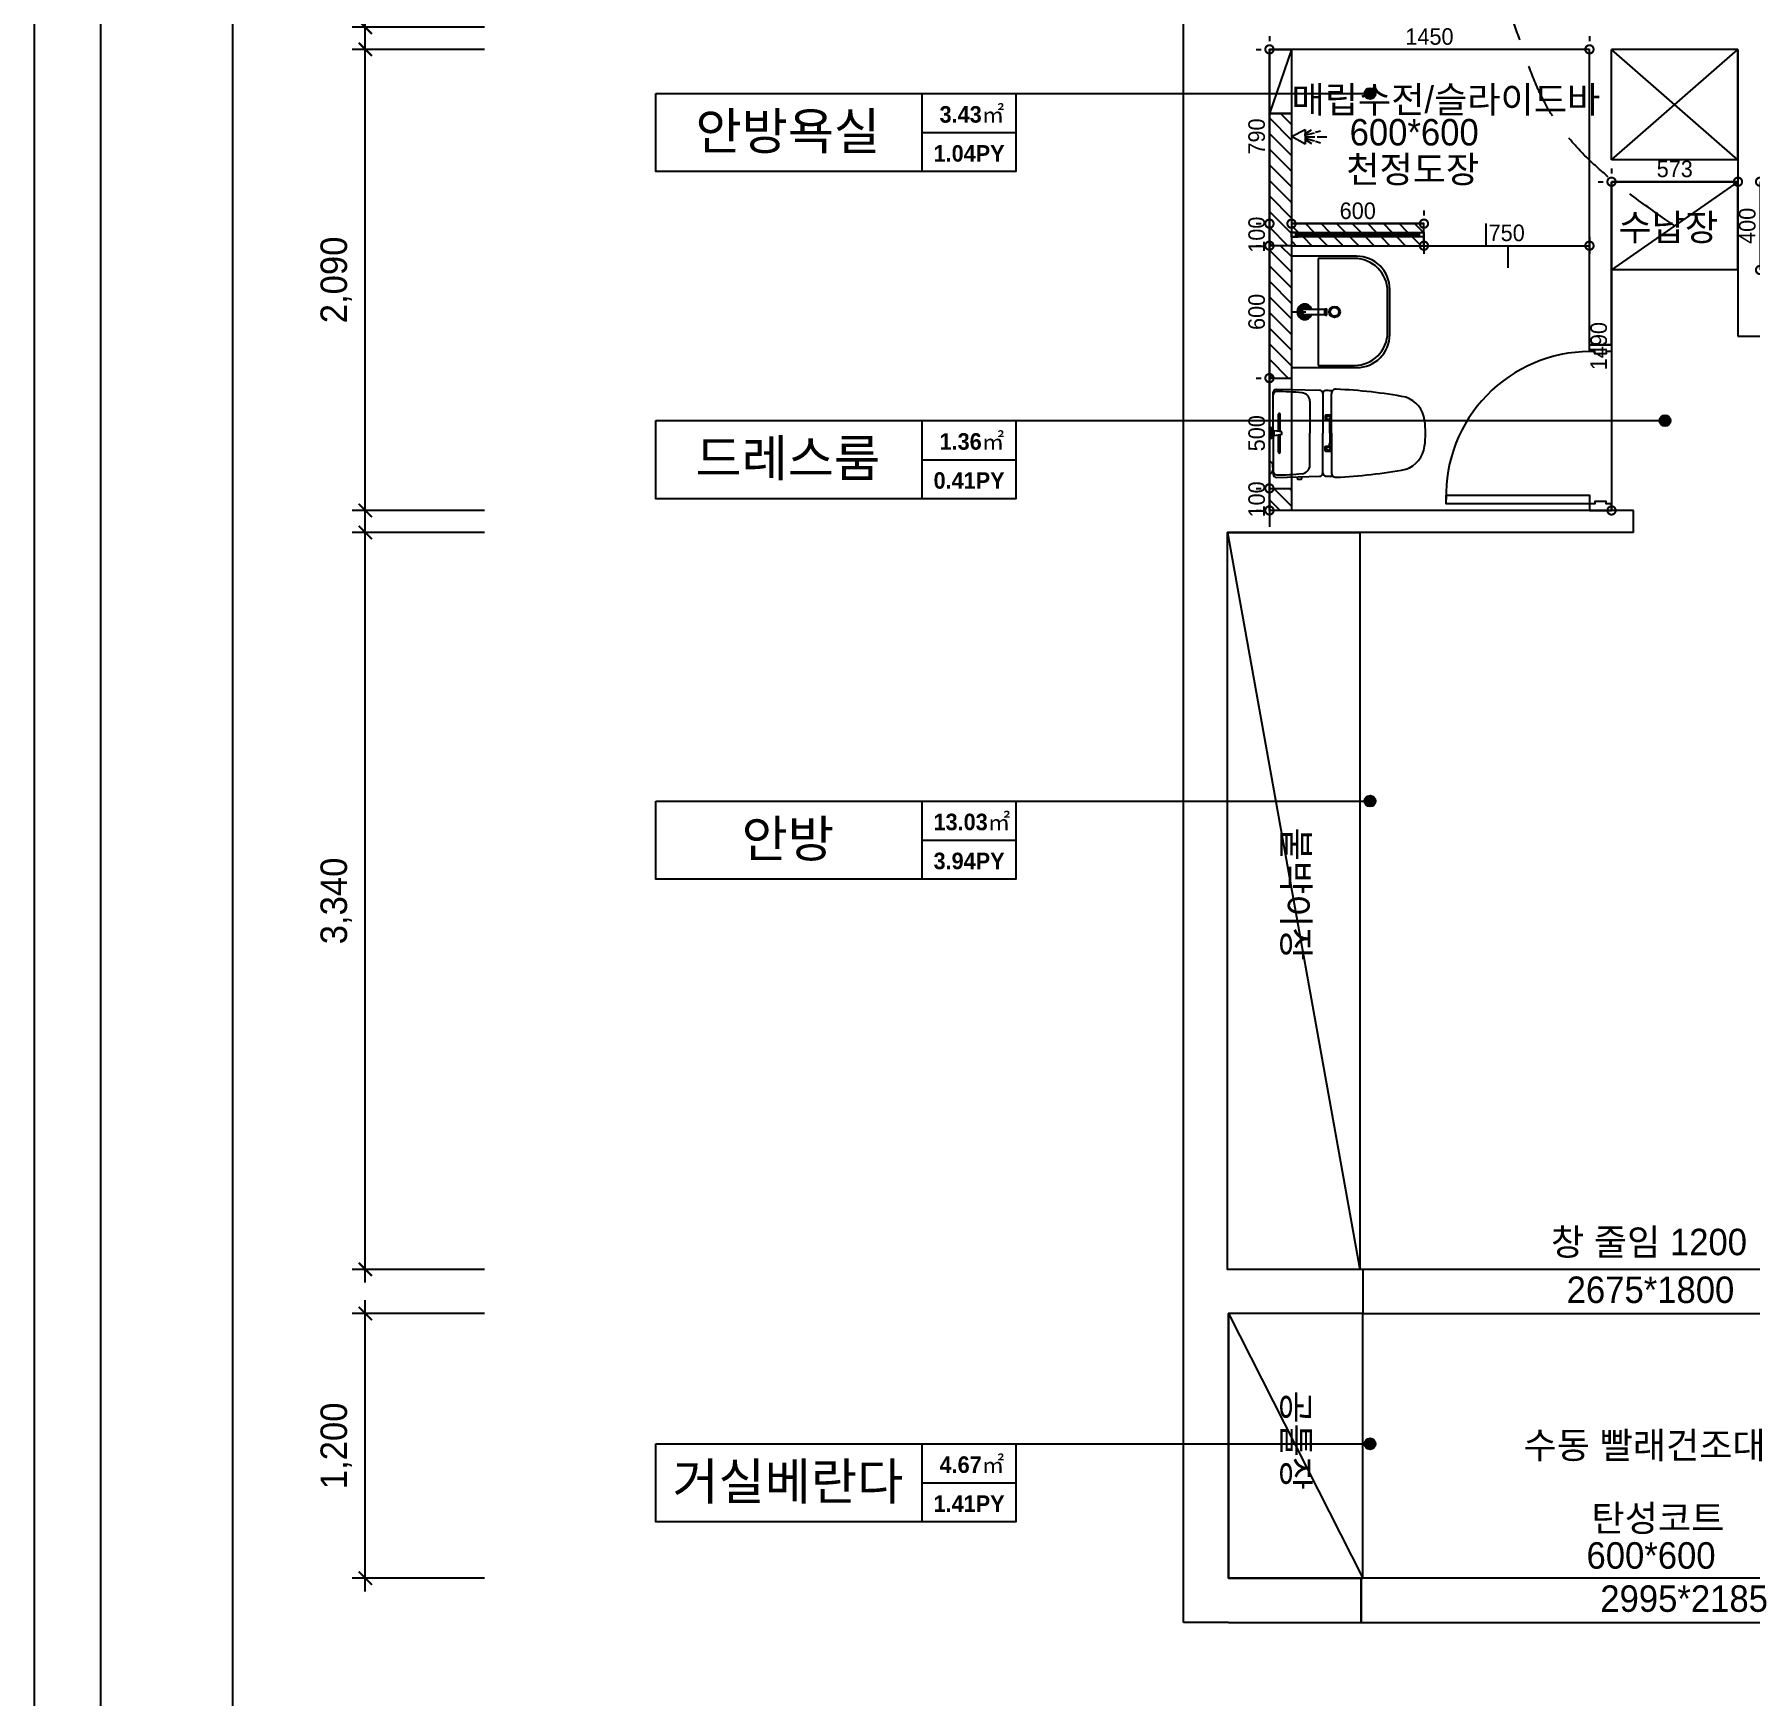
# Model space of a CAD drawing. Header units: inches. Extents: x -63256 to 33689, y -34490 to 100230.
# Drawn here: x -32967 to -25194, y -22515 to -14984 of the extents above; entities that cross this region are included whole.
import ezdxf
from ezdxf.enums import TextEntityAlignment as Align

# ---------------------------------------------------------------- set-up
doc = ezdxf.new("R2010")
doc.units = ezdxf.units.IN
doc.header["$LTSCALE"] = 100
doc.header["$MEASUREMENT"] = 0
doc.linetypes.add('HIDDEN', pattern=[0.375, 0.25, -0.125])
for name, color, linetype in [('0-ELC TEXT', 7, 'Continuous'), ('03-TEXT', 3, 'Continuous'), ('03-WAL NEW', 3, 'Continuous'), ('06-FUR', 6, 'Continuous'), ('07-DIM WAL', 5, 'Continuous'), ('BATH', 5, 'Continuous'), ('C-WIN', 4, 'Continuous'), ('CO-BATH', 6, 'Continuous'), ('CO-DO-FR', 7, 'Continuous'), ('CO-DOOR', 8, 'Continuous'), ('FIN', 2, 'Continuous'), ('FORM(YOURNAME)-1', 1, 'Continuous'), ('FORM(YOURNAME)-11', 1, 'Continuous'), ('HL', 6, 'HIDDEN'), ('TOILET-1', 6, 'Continuous'), ('도면층2', 2, 'Continuous'), ('욕실마감선', 4, 'Continuous')]:
    doc.layers.add(name, color=color, linetype=linetype)
doc.styles.add('HY 울릉도 L', font='')
doc.styles.add('YOURNAME', font='')
doc.styles.add('넥슨고딕', font='')
doc.styles.add('스타일1', font='')
doc.styles.add('코레일둥고', font='')
doc.styles.get('HY 울릉도 L').set_extended_font_data('HY울릉도L')
doc.styles.get('YOURNAME').set_extended_font_data('HYwulM')
doc.styles.get('넥슨고딕').set_extended_font_data('NEXON Lv1 Gothic Bold', bold=True)
doc.styles.get('스타일1').set_extended_font_data('HYwulM')
doc.styles.get('코레일둥고').set_extended_font_data('Korail Round Gothic Medium')
doc.dimstyles.new('30', dxfattribs={"dimscale": 30, "dimtxt": 2.5, "dimasz": 2.5, "dimexe": 1.25, "dimexo": 2, "dimtad": 1, "dimdec": 0, "dimtxsty": '스타일1', "dimblk": 'DOTSMALL', "dimcen": 2.5, "dimclrd": 1, "dimclre": 1, "dimclrt": 2, "dimadec": 0, "dimazin": 0, "dimtfac": 1, "dimtix": 1, "dimtmove": 0, "dimatfit": 3, "dimldrblk": 'DOTSMALL', "dimfxl": 1.25, "dimarcsym": 0})
doc.dimstyles.new('60', dxfattribs={"dimscale": 60, "dimtxt": 2, "dimasz": 1, "dimexe": 1, "dimexo": 1, "dimgap": 1, "dimtad": 1, "dimdec": 0, "dimrnd": 0.05, "dimdsep": 46, "dimlunit": 6, "dimtxsty": 'HY 울릉도 L', "dimblk": 'ARCHTICK', "dimcen": 2.5, "dimdle": 1, "dimclrd": 133, "dimclre": 133, "dimclrt": 30, "dimadec": 0, "dimazin": 0, "dimtfac": 1, "dimtdec": 0, "dimtix": 1, "dimtmove": 2, "dimatfit": 3, "dimldrblk": 'ARCHTICK', "dimfxl": 1, "dimlwd": -1, "dimlwe": -1, "dimarcsym": 0})
pattern_1 = [(135, (72826.96, -246196.736), (-35.355339, -35.355339), [])]

# ---------------------------------------------------------------- blocks, each defined once
blk = doc.blocks.new('FORM-ELEVATION')
at = {"layer": 'Defpoints', "color": 158}
for points in [[(-10309, -21692), (71691, -21692), (71691, 35708), (-10309, 35708)], [(-8309, 33708), (61071, 33708), (61071, -19692), (-8309, -19692)]]:
    blk.add_lwpolyline(points, close=True, dxfattribs=at)
at = {"layer": 'FORM(YOURNAME)-11', "color": 250}
blk.add_lwpolyline([(-11309, -22692), (72691, -22692), (72691, 36708), (-11309, 36708)], close=True, dxfattribs=at)
at = {"layer": 'FORM(YOURNAME)-11', "color": 3, "style": 'YOURNAME'}
for tag, height, p in [('1', 451, (71041, -1219)), ('2', 451, (71041, -1863)), ('3', 451, (71041, -3150)), ('4', 451, (71041, -5081)), ('5', 515, (71041, -7398)), ('6', 515, (71041, -9650)), ('7', 515, (71041, -11903)), ('8', 515, (71041, -14155)), ('9', 515, (71041, -16408)), ('10', 515, (66791, -18596)), ('11', 515, (71041, -18660)), ('12', 515, (66791, -20848)), ('13', 515, (71041, -20848))]:
    blk.add_attdef(tag, text='', height=height, dxfattribs=at).set_placement(p, align=Align.MIDDLE_RIGHT)
blk = doc.blocks.new('_ArchTick')
at = {"color": 0, "linetype": 'ByBlock', "const_width": 0.15}
blk.add_lwpolyline([(-0.5, -0.5), (0.5, 0.5)], dxfattribs=at)
blk = doc.blocks.new('*D247')
at = {"layer": '07-DIM WAL', "color": 133, "transparency": 16777216}
for p, q in [((-31467.3, -22042.5), (-31467.3, -20722.5)), ((-30927.3, -20782.5), (-31527.3, -20782.5)), ((-30927.3, -21982.5), (-31527.3, -21982.5))]:
    blk.add_line(p, q, dxfattribs=at)
at = {"layer": 'Defpoints', "color": 0, "transparency": 16777216}
for p in [(-31467.3, -20782.5), (-30867.3, -20782.5), (-30867.3, -21982.5)]:
    blk.add_point(p, dxfattribs=at)
at = {"layer": '07-DIM WAL', "color": 133, "transparency": 16777216, "xscale": 60, "yscale": 60, "zscale": 60}
for p, rotation in [((-31467.3, -20782.5), 90), ((-31467.3, -21982.5), 270)]:
    blk.add_blockref('_ArchTick', p, dxfattribs=dict(at, rotation=rotation))
at = {"layer": '07-DIM WAL', "color": 30, "transparency": 16777216, "insert": (-31599.2, -21382.5), "char_height": 120, "attachment_point": 5, "rotation": 90, "style": 'HY 울릉도 L'}
blk.add_mtext('1,200', dxfattribs=at)
blk = doc.blocks.new('*D248')
at = {"layer": '07-DIM WAL', "color": 133, "transparency": 16777216}
for p, q in [((-30927.3, -17242.5), (-31527.3, -17242.5)), ((-31467.3, -20642.5), (-31467.3, -17182.5)), ((-30927.3, -20582.5), (-31527.3, -20582.5))]:
    blk.add_line(p, q, dxfattribs=at)
at = {"layer": 'Defpoints', "color": 0, "transparency": 16777216}
for p in [(-31467.3, -17242.5), (-30867.3, -17242.5), (-30867.3, -20582.5)]:
    blk.add_point(p, dxfattribs=at)
at = {"layer": '07-DIM WAL', "color": 133, "transparency": 16777216, "xscale": 60, "yscale": 60, "zscale": 60}
for p, rotation in [((-31467.3, -17242.5), 90), ((-31467.3, -20582.5), 270)]:
    blk.add_blockref('_ArchTick', p, dxfattribs=dict(at, rotation=rotation))
at = {"layer": '07-DIM WAL', "color": 30, "transparency": 16777216, "insert": (-31599.2, -18912.5), "char_height": 120, "attachment_point": 5, "rotation": 90, "style": 'HY 울릉도 L'}
blk.add_mtext('3,340', dxfattribs=at)
blk = doc.blocks.new('*D249')
at = {"layer": '07-DIM WAL', "color": 133, "transparency": 16777216}
for p, q in [((-31467.3, -17202.5), (-31467.3, -14992.5)), ((-30927.3, -15052.5), (-31527.3, -15052.5)), ((-30927.3, -17142.5), (-31527.3, -17142.5))]:
    blk.add_line(p, q, dxfattribs=at)
at = {"layer": 'Defpoints', "color": 0, "transparency": 16777216}
for p in [(-31467.3, -15052.5), (-30867.3, -15052.5), (-30867.3, -17142.5)]:
    blk.add_point(p, dxfattribs=at)
at = {"layer": '07-DIM WAL', "color": 133, "transparency": 16777216, "xscale": 60, "yscale": 60, "zscale": 60}
for p, rotation in [((-31467.3, -15052.5), 90), ((-31467.3, -17142.5), 270)]:
    blk.add_blockref('_ArchTick', p, dxfattribs=dict(at, rotation=rotation))
at = {"layer": '07-DIM WAL', "color": 30, "transparency": 16777216, "insert": (-31599.2, -16097.5), "char_height": 120, "attachment_point": 5, "rotation": 90, "style": 'HY 울릉도 L'}
blk.add_mtext('2,090', dxfattribs=at)
blk = doc.blocks.new('*D250')
at = {"layer": '07-DIM WAL', "color": 133, "transparency": 16777216}
for p, q in [((-31467.3, -15012.5), (-31467.3, -10712.5)), ((-30927.3, -10772.5), (-31527.3, -10772.5)), ((-30927.3, -14952.5), (-31527.3, -14952.5))]:
    blk.add_line(p, q, dxfattribs=at)
at = {"layer": 'Defpoints', "color": 0, "transparency": 16777216}
for p in [(-31467.3, -10772.5), (-30867.3, -10772.5), (-30867.3, -14952.5)]:
    blk.add_point(p, dxfattribs=at)
at = {"layer": '07-DIM WAL', "color": 133, "transparency": 16777216, "xscale": 60, "yscale": 60, "zscale": 60}
for p, rotation in [((-31467.3, -10772.5), 90), ((-31467.3, -14952.5), 270)]:
    blk.add_blockref('_ArchTick', p, dxfattribs=dict(at, rotation=rotation))
at = {"layer": '07-DIM WAL', "color": 30, "transparency": 16777216, "insert": (-31599.2, -12862.5), "char_height": 120, "attachment_point": 5, "rotation": 90, "style": 'HY 울릉도 L'}
blk.add_mtext('4,180', dxfattribs=at)
blk = doc.blocks.new('_DOTSMALL')
at = {"color": 0, "linetype": 'ByBlock', "const_width": 0.5}
blk.add_lwpolyline([(-0.0625, 0, 1), (0.0625, 0, 1)], format="xyb", close=True, dxfattribs=at)
blk = doc.blocks.new('*D251')
at = {"layer": '07-DIM WAL', "color": 1, "lineweight": -2, "transparency": 16777216}
for p, q in [((-25880.3, -15652.5), (-25857.8, -15652.5)), ((-25820.3, -15652.5), (-25820.3, -17142.5)), ((-25880.3, -17142.5), (-25857.8, -17142.5))]:
    blk.add_line(p, q, dxfattribs=at)
at = {"layer": 'Defpoints', "color": 0, "transparency": 16777216}
for p in [(-25820.3, -15652.5), (-25820.3, -17142.5), (-25820.3, -17142.5)]:
    blk.add_point(p, dxfattribs=at)
at = {"layer": '07-DIM WAL', "color": 1, "lineweight": -2, "transparency": 16777216, "xscale": 75, "yscale": 75, "zscale": 75}
for p, rotation in [((-25820.3, -15652.5), 90), ((-25820.3, -17142.5), 270)]:
    blk.add_blockref('_DOTSMALL', p, dxfattribs=dict(at, rotation=rotation))
at = {"layer": '07-DIM WAL', "color": 2, "transparency": 16777216, "insert": (-25878.1, -16397.5), "char_height": 75, "attachment_point": 5, "rotation": 90, "style": '스타일1'}
blk.add_mtext('1490', dxfattribs=at)
blk = doc.blocks.new('*D252')
at = {"layer": '07-DIM WAL', "color": 1, "lineweight": -2, "transparency": 16777216}
for p, q in [((-25820.3, -15592.5), (-25820.3, -15615)), ((-25247.3, -15592.5), (-25247.3, -15615)), ((-25820.3, -15652.5), (-25247.3, -15652.5))]:
    blk.add_line(p, q, dxfattribs=at)
at = {"layer": 'Defpoints', "color": 0, "transparency": 16777216}
for p in [(-25820.3, -15652.5), (-25247.3, -15652.5), (-25247.3, -15652.5)]:
    blk.add_point(p, dxfattribs=at)
at = {"layer": '07-DIM WAL', "color": 1, "lineweight": -2, "transparency": 16777216, "xscale": 75, "yscale": 75, "zscale": 75, "rotation": 180}
blk.add_blockref('_DOTSMALL', (-25820.3, -15652.5), dxfattribs=at)
at = {"layer": '07-DIM WAL', "color": 1, "lineweight": -2, "transparency": 16777216, "xscale": 75, "yscale": 75, "zscale": 75}
blk.add_blockref('_DOTSMALL', (-25247.3, -15652.5), dxfattribs=at)
at = {"layer": '07-DIM WAL', "color": 2, "transparency": 16777216, "insert": (-25533.8, -15594.7), "char_height": 75, "attachment_point": 5, "style": '스타일1'}
blk.add_mtext('573', dxfattribs=at)
blk = doc.blocks.new('*D253')
at = {"layer": '07-DIM WAL', "color": 1, "lineweight": -2, "transparency": 16777216}
for p, q in [((-25147.3, -15652.5), (-25147.3, -16052.5)), ((-25087.3, -15652.5), (-25109.8, -15652.5)), ((-25087.3, -16052.5), (-25109.8, -16052.5))]:
    blk.add_line(p, q, dxfattribs=at)
at = {"layer": 'Defpoints', "color": 0, "transparency": 16777216}
for p in [(-25147.3, -15652.5), (-25147.3, -16052.5), (-25147.3, -16052.5)]:
    blk.add_point(p, dxfattribs=at)
at = {"layer": '07-DIM WAL', "color": 1, "lineweight": -2, "transparency": 16777216, "xscale": 75, "yscale": 75, "zscale": 75}
for p, rotation in [((-25147.3, -15652.5), 90), ((-25147.3, -16052.5), 270)]:
    blk.add_blockref('_DOTSMALL', p, dxfattribs=dict(at, rotation=rotation))
at = {"layer": '07-DIM WAL', "color": 2, "transparency": 16777216, "insert": (-25205, -15852.5), "char_height": 75, "attachment_point": 5, "rotation": 90, "style": '스타일1'}
blk.add_mtext('400', dxfattribs=at)
blk = doc.blocks.new('*D254')
at = {"layer": '07-DIM WAL', "color": 1, "lineweight": -2, "transparency": 16777216}
for p, q in [((-27370.3, -14992.5), (-27370.3, -15015)), ((-25920.3, -14992.5), (-25920.3, -15015)), ((-25920.3, -15052.5), (-27370.3, -15052.5))]:
    blk.add_line(p, q, dxfattribs=at)
at = {"layer": 'Defpoints', "color": 0, "transparency": 16777216}
for p in [(-27370.3, -15052.5), (-27370.3, -15052.5), (-25920.3, -15052.5)]:
    blk.add_point(p, dxfattribs=at)
at = {"layer": '07-DIM WAL', "color": 1, "lineweight": -2, "transparency": 16777216, "xscale": 75, "yscale": 75, "zscale": 75, "rotation": 180}
blk.add_blockref('_DOTSMALL', (-27370.3, -15052.5), dxfattribs=at)
at = {"layer": '07-DIM WAL', "color": 1, "lineweight": -2, "transparency": 16777216, "xscale": 75, "yscale": 75, "zscale": 75}
blk.add_blockref('_DOTSMALL', (-25920.3, -15052.5), dxfattribs=at)
at = {"layer": '07-DIM WAL', "color": 2, "transparency": 16777216, "insert": (-26645.3, -14994.7), "char_height": 75, "attachment_point": 5, "style": '스타일1'}
blk.add_mtext('1450', dxfattribs=at)
blk = doc.blocks.new('A$C4B2D31F0')
at = {"layer": 'FIN', "color": 4}
for p, q in [((185, 690.9), (20.4, 690.9)), ((37.2, 692.3), (24.7, 692.3)), ((37.2, 692.3), (49.7, 692.3)), ((200.9, 690.9), (365.5, 690.9)), ((47.7, 523.7), (192.9, 523.7)), ((338.2, 523.7), (192.9, 523.7)), ((12.6, 465.9), (192.9, 465.9)), ((192.9, 426.6), (13.7, 426.6)), ((373.3, 465.9), (192.9, 465.9)), ((192.9, 426.6), (372.2, 426.6))]:
    blk.add_line(p, q, dxfattribs=at)
for points in [[(20.4, 690.9), (7.9, 690.9, 0.421209), (-7.1, 675.5), (-2.4, 480.5, 0.001659)], [(365.5, 690.9), (378, 690.9, -0.421209), (392.9, 675.5), (388.3, 480.5, -0.001659)], [(12.6, 465.9, 0.371724), (-1.8, 451.2, 0.003515), (-1, 420.3, 0.320541)], [(373.3, 465.9, -0.371724), (387.7, 451.2, -0.003515), (386.9, 420.3, -0.320541)]]:
    blk.add_lwpolyline(points, format="xyb", dxfattribs=at)
for centre, radius, start, end in [((24.7, 707.3), 15, 180, 270), ((49.7, 707.3), 15, 270, 0), ((1004.3, 663.1), 1000, 179.31159, 185.94375), ((20.4, 674.9), 16, 90, 179.31159), ((365.5, 674.9), 16, 0.68841, 90), ((-618.4, 663.1), 1000, 354.05625, 0.68841), ((49.4, 563.7), 40, 185.94375, 267.51291), ((336.5, 563.7), 40, 272.48709, 354.05625), ((12.6, 480.9), 15, 181.36509, 270), ((373.3, 480.9), 15, 270, 358.63491), ((13.7, 406.6), 20, 90, 182.3333), ((2197.7, 495.6), 2205.9, 182.3333, 190.60807), ((-1811.8, 495.6), 2205.9, 349.39193, 357.6667), ((372.2, 406.6), 20, 357.6667, 90), ((148.7, 128.9), 125.5, 198.2964, 263.42408), ((237.2, 128.9), 125.5, 276.57592, 341.7036), ((192.9, 405.9), 405.9, 261.69926, 270), ((192.9, 405.9), 405.9, 270, 278.30074)]:
    blk.add_arc(centre, radius, start, end, dxfattribs=at)
at = {"layer": 'HL', "linetype": 'Continuous'}
for p, q in [((168.9, 697.3), (168.9, 707.3)), ((216.9, 697.3), (216.9, 707.3)), ((106.4, 666.3), (184.4, 666.3)), ((106.4, 659.3), (185.5, 659.3)), ((168.9, 697.3), (216.9, 697.3)), ((186, 692.5), (180.6, 697.3)), ((181.6, 685.5), (186, 692.5)), ((187, 651.2), (181.6, 685.5)), ((181.6, 685.5), (204.3, 685.5)), ((186, 692.5), (199.9, 692.5)), ((187, 651.2), (198.9, 651.2)), ((198.9, 651.2), (204.3, 685.5)), ((199.9, 692.5), (205.3, 697.3)), ((204.3, 685.5), (199.9, 692.5)), ((200.4, 659.3), (279.4, 659.3)), ((201.4, 666.3), (279.4, 666.3)), ((-16, 576.9), (-16, 564.8)), ((-12, 580.9), (-4.8, 580.9)), ((-12, 560.8), (-4.3, 560.8)), ((192.9, 433.7), (146.6, 433.7)), ((192.9, 433.7), (239.3, 433.7))]:
    blk.add_line(p, q, dxfattribs=at)
for points in [[(110.4, 426.6), (110.4, 450.8, -0.414214), (114.4, 454.8), (130.9, 454.8, -0.414214), (134.9, 450.8), (134.9, 435.2), (134.9, 426.6)], [(134.9, 435.2), (144.6, 435.2, -0.414214), (146.6, 433.2), (146.6, 426.6)], [(251, 435.2), (241.3, 435.2, 0.414214), (239.3, 433.2), (239.3, 426.6)], [(275.5, 426.6), (275.5, 450.8, 0.414214), (271.5, 454.8), (255, 454.8, 0.414214), (251, 450.8), (251, 435.2), (251, 426.6)]]:
    blk.add_lwpolyline(points, format="xyb", dxfattribs=at)
for centre in [(122.9, 440.9), (262.9, 440.9)]:
    blk.add_circle(centre, 8, dxfattribs=at)
for centre, radius, start, end in [((106.4, 662.8), 3.5, 90, 270), ((279.4, 662.8), 3.5, 270, 90), ((-12, 576.9), 4, 90, 180), ((-12, 564.8), 4, 180, 270)]:
    blk.add_arc(centre, radius, start, end, dxfattribs=at)
blk = doc.blocks.new('B-003')
blk.add_line((0, 0), (0, -65))
at = {"layer": 'CO-BATH'}
for p, q in [((-252.5, 0), (-252.5, -295)), ((252.5, 0), (-252.5, 0)), ((252.5, -295), (252.5, 0)), ((-102.5, -445), (102.5, -445))]:
    blk.add_line(p, q, dxfattribs=at)
at = {"layer": 'CO-BATH', "color": 8}
for p, q in [((-12.5, -60), (-12.5, -150.5)), ((12.5, -60), (12.5, -150.5)), ((-242.5, -120), (-242.5, -285)), ((242.5, -120), (-242.5, -120)), ((-13.5, -150.5), (-13.5, -155.5)), ((13.5, -150.5), (13.5, -155.5)), ((242.5, -285), (242.5, -120)), ((-14.5, -155.5), (-14.5, -160.5)), ((-14.5, -160.5), (14.5, -160.5)), ((14.5, -155.5), (14.5, -160.5)), ((-92.5, -435), (92.5, -435))]:
    blk.add_line(p, q, dxfattribs=at)
at = {"layer": 'CO-BATH', "color": 251}
for p, q in [((-13.5, -150.5), (13.5, -150.5)), ((-14.5, -155.5), (14.5, -155.5))]:
    blk.add_line(p, q, dxfattribs=at)
at = {"layer": 'CO-BATH', "color": 8}
blk.add_circle((0, -195), 25, dxfattribs=at)
at = {"layer": 'CO-BATH', "color": 251}
blk.add_circle((0, -195), 20, dxfattribs=at)
at = {"layer": 'CO-BATH', "color": 8}
for centre, radius, start, end in [((0, -60), 35, 290.92481, 249.07514), ((0, -60), 12.5, 359.99998, 179.99998), ((-92.5, -285), 150, 180, 270), ((92.5, -285), 150, 270, 0)]:
    blk.add_arc(centre, radius, start, end, dxfattribs=at)
at = {"layer": 'CO-BATH', "color": 251}
for radius, start, end in [(30, 294.62429, 245.37566), (25, 299.99998, 239.99998), (18, 313.98294, 226.01701)]:
    blk.add_arc((0, -60), radius, start, end, dxfattribs=at)
at = {"layer": 'CO-BATH'}
for centre, start, end in [((-102.5, -295), 180, 270), ((102.5, -295), 270, 0)]:
    blk.add_arc(centre, 150, start, end, dxfattribs=at)
blk = doc.blocks.new('AC-8')
at = {"layer": 'BATH'}
for p, q in [((-51, 54), (0, 143)), ((0, 143), (45, 54)), ((45, 54), (-51, 54)), ((-25, 47), (-46, 12)), ((-14, 47), (-28, -8)), ((-2, 49), (-2, -11)), ((10, 47), (25, -8)), ((22, 47), (43, 12)), ((-31, -16), (-41, -49)), ((-2, -27), (-2, -89)), ((28, -16), (38, -49))]:
    blk.add_line(p, q, dxfattribs=at)
blk = doc.blocks.new('A$C1AC25B95')
at = {"layer": '욕실마감선', "color": 8}
for p, q in [((28.3, 72.3), (28.3, 75)), ((53.3, 73.7), (53.3, 75))]:
    blk.add_line(p, q, dxfattribs=at)
at = {"layer": 'TOILET-1', "linetype": 'Continuous', "xscale": 0.873786407766195, "yscale": 0.873786407766195, "zscale": 0.873786407766195, "rotation": 180}
blk.add_blockref('AC-8', (39.7, 124.7), dxfattribs=at)
blk = doc.blocks.new('*D234')
at = {"layer": '07-DIM WAL', "color": 1, "lineweight": -2, "transparency": 16777216}
for p, q in [((-27430.3, -15052.5), (-27407.8, -15052.5)), ((-27370.3, -15052.5), (-27370.3, -15842.5)), ((-27430.3, -15842.5), (-27407.8, -15842.5))]:
    blk.add_line(p, q, dxfattribs=at)
at = {"layer": 'Defpoints', "color": 0, "transparency": 16777216}
for p in [(-27370.3, -15052.5), (-27370.3, -15842.5), (-27370.3, -15842.5)]:
    blk.add_point(p, dxfattribs=at)
at = {"layer": '07-DIM WAL', "color": 1, "lineweight": -2, "transparency": 16777216, "xscale": 75, "yscale": 75, "zscale": 75}
for p, rotation in [((-27370.3, -15052.5), 90), ((-27370.3, -15842.5), 270)]:
    blk.add_blockref('_DOTSMALL', p, dxfattribs=dict(at, rotation=rotation))
at = {"layer": '07-DIM WAL', "color": 2, "transparency": 16777216, "insert": (-27428.1, -15447.5), "char_height": 75, "attachment_point": 5, "rotation": 90, "style": '스타일1'}
blk.add_mtext('790', dxfattribs=at)
blk = doc.blocks.new('*D326')
at = {"layer": '07-DIM WAL', "color": 1, "lineweight": -2, "transparency": 16777216}
for p, q in [((-27370.3, -15842.5), (-27370.3, -15767.5)), ((-27430.3, -15842.5), (-27407.8, -15842.5)), ((-27370.3, -15842.5), (-27370.3, -15942.5)), ((-27430.3, -15942.5), (-27407.8, -15942.5)), ((-27370.3, -15942.5), (-27370.3, -16017.5))]:
    blk.add_line(p, q, dxfattribs=at)
at = {"layer": 'Defpoints', "color": 0, "transparency": 16777216}
for p in [(-27370.3, -15842.5), (-27370.3, -15942.5), (-27370.3, -15942.5)]:
    blk.add_point(p, dxfattribs=at)
at = {"layer": '07-DIM WAL', "color": 1, "lineweight": -2, "transparency": 16777216, "xscale": 75, "yscale": 75, "zscale": 75}
for p, rotation in [((-27370.3, -15842.5), 270), ((-27370.3, -15942.5), 90)]:
    blk.add_blockref('_DOTSMALL', p, dxfattribs=dict(at, rotation=rotation))
at = {"layer": '07-DIM WAL', "color": 2, "transparency": 16777216, "insert": (-27428, -15892.5), "char_height": 75, "attachment_point": 5, "rotation": 90, "style": '스타일1'}
blk.add_mtext('100', dxfattribs=at)
blk = doc.blocks.new('*D327')
at = {"layer": '07-DIM WAL', "color": 1, "lineweight": -2, "transparency": 16777216}
for p, q in [((-27430.3, -15942.5), (-27407.8, -15942.5)), ((-27370.3, -15942.5), (-27370.3, -16542.5)), ((-27430.3, -16542.5), (-27407.8, -16542.5))]:
    blk.add_line(p, q, dxfattribs=at)
at = {"layer": 'Defpoints', "color": 0, "transparency": 16777216}
for p in [(-27370.3, -15942.5), (-27370.3, -16542.5), (-27370.3, -16542.5)]:
    blk.add_point(p, dxfattribs=at)
at = {"layer": '07-DIM WAL', "color": 1, "lineweight": -2, "transparency": 16777216, "xscale": 75, "yscale": 75, "zscale": 75}
for p, rotation in [((-27370.3, -15942.5), 90), ((-27370.3, -16542.5), 270)]:
    blk.add_blockref('_DOTSMALL', p, dxfattribs=dict(at, rotation=rotation))
at = {"layer": '07-DIM WAL', "color": 2, "transparency": 16777216, "insert": (-27428.1, -16242.5), "char_height": 75, "attachment_point": 5, "rotation": 90, "style": '스타일1'}
blk.add_mtext('600', dxfattribs=at)
blk = doc.blocks.new('*D328')
at = {"layer": '07-DIM WAL', "color": 1, "lineweight": -2, "transparency": 16777216}
for p, q in [((-27430.3, -16542.5), (-27407.8, -16542.5)), ((-27370.3, -16542.5), (-27370.3, -17042.5)), ((-27430.3, -17042.5), (-27407.8, -17042.5))]:
    blk.add_line(p, q, dxfattribs=at)
at = {"layer": 'Defpoints', "color": 0, "transparency": 16777216}
for p in [(-27370.3, -16542.5), (-27370.3, -17042.5), (-27370.3, -17042.5)]:
    blk.add_point(p, dxfattribs=at)
at = {"layer": '07-DIM WAL', "color": 1, "lineweight": -2, "transparency": 16777216, "xscale": 75, "yscale": 75, "zscale": 75}
for p, rotation in [((-27370.3, -16542.5), 90), ((-27370.3, -17042.5), 270)]:
    blk.add_blockref('_DOTSMALL', p, dxfattribs=dict(at, rotation=rotation))
at = {"layer": '07-DIM WAL', "color": 2, "transparency": 16777216, "insert": (-27428, -16792.5), "char_height": 75, "attachment_point": 5, "rotation": 90, "style": '스타일1'}
blk.add_mtext('500', dxfattribs=at)
blk = doc.blocks.new('*D329')
at = {"layer": '07-DIM WAL', "color": 1, "lineweight": -2, "transparency": 16777216}
for p, q in [((-27370.3, -17042.5), (-27370.3, -16967.5)), ((-27430.3, -17042.5), (-27407.8, -17042.5)), ((-27370.3, -17042.5), (-27370.3, -17142.5)), ((-27430.3, -17142.5), (-27407.8, -17142.5)), ((-27370.3, -17142.5), (-27370.3, -17217.5))]:
    blk.add_line(p, q, dxfattribs=at)
at = {"layer": 'Defpoints', "color": 0, "transparency": 16777216}
for p in [(-27370.3, -17042.5), (-27370.3, -17142.5), (-27370.3, -17142.5)]:
    blk.add_point(p, dxfattribs=at)
at = {"layer": '07-DIM WAL', "color": 1, "lineweight": -2, "transparency": 16777216, "xscale": 75, "yscale": 75, "zscale": 75}
for p, rotation in [((-27370.3, -17042.5), 270), ((-27370.3, -17142.5), 90)]:
    blk.add_blockref('_DOTSMALL', p, dxfattribs=dict(at, rotation=rotation))
at = {"layer": '07-DIM WAL', "color": 2, "transparency": 16777216, "insert": (-27428, -17092.5), "char_height": 75, "attachment_point": 5, "rotation": 90, "style": '스타일1'}
blk.add_mtext('100', dxfattribs=at)
blk = doc.blocks.new('*D330')
at = {"layer": '07-DIM WAL', "color": 1, "lineweight": -2, "transparency": 16777216}
for p, q in [((-27270.3, -15782.5), (-27270.3, -15805)), ((-27270.3, -15842.5), (-26670.3, -15842.5)), ((-26670.3, -15782.5), (-26670.3, -15805))]:
    blk.add_line(p, q, dxfattribs=at)
at = {"layer": 'Defpoints', "color": 0, "transparency": 16777216}
for p in [(-27270.3, -15842.5), (-26670.3, -15842.5), (-26670.3, -15842.5)]:
    blk.add_point(p, dxfattribs=at)
at = {"layer": '07-DIM WAL', "color": 1, "lineweight": -2, "transparency": 16777216, "xscale": 75, "yscale": 75, "zscale": 75, "rotation": 180}
blk.add_blockref('_DOTSMALL', (-27270.3, -15842.5), dxfattribs=at)
at = {"layer": '07-DIM WAL', "color": 1, "lineweight": -2, "transparency": 16777216, "xscale": 75, "yscale": 75, "zscale": 75}
blk.add_blockref('_DOTSMALL', (-26670.3, -15842.5), dxfattribs=at)
at = {"layer": '07-DIM WAL', "color": 2, "transparency": 16777216, "insert": (-26970.3, -15784.7), "char_height": 75, "attachment_point": 5, "style": '스타일1'}
blk.add_mtext('600', dxfattribs=at)
blk = doc.blocks.new('*D331')
at = {"layer": '07-DIM WAL', "color": 1, "lineweight": -2, "transparency": 16777216}
for p, q in [((-26670.3, -15902.5), (-26670.3, -15980)), ((-25920.3, -15902.5), (-25920.3, -15980)), ((-26670.3, -15942.5), (-25920.3, -15942.5))]:
    blk.add_line(p, q, dxfattribs=at)
at = {"layer": 'Defpoints', "color": 0, "transparency": 16777216}
for p in [(-26670.3, -15842.5), (-25920.3, -15842.5), (-25920.3, -15942.5)]:
    blk.add_point(p, dxfattribs=at)
at = {"layer": '07-DIM WAL', "color": 1, "lineweight": -2, "transparency": 16777216, "xscale": 75, "yscale": 75, "zscale": 75, "rotation": 180}
blk.add_blockref('_DOTSMALL', (-26670.3, -15942.5), dxfattribs=at)
at = {"layer": '07-DIM WAL', "color": 1, "lineweight": -2, "transparency": 16777216, "xscale": 75, "yscale": 75, "zscale": 75}
blk.add_blockref('_DOTSMALL', (-25920.3, -15942.5), dxfattribs=at)
at = {"layer": '07-DIM WAL', "color": 2, "transparency": 16777216, "insert": (-26295.3, -15884.7), "char_height": 75, "attachment_point": 5, "style": '스타일1'}
blk.add_mtext('750', dxfattribs=at)
blk = doc.blocks.new('dfdadfs')
at = {"color": 1}
for p, q in [((-25820.3, -115552.5), (-25247.3, -115052.5)), ((-25247.3, -115552.5), (-25820.3, -115052.5))]:
    blk.add_line(p, q, dxfattribs=at)
at = {"layer": 'C-WIN'}
for points in [[(-26947.8, -120782.5), (-24272.8, -120782.5), (-24272.8, -120582.5), (-26947.8, -120582.5)], [(-26955.3, -122182.5), (-23960.3, -122182.5), (-23960.3, -121982.5), (-26955.3, -121982.5)]]:
    blk.add_lwpolyline(points, close=True, dxfattribs=at)
at = {"layer": '도면층2'}
for p, q in [((-27760.3, -120782.5), (-27760.3, -111972.5)), ((-27370.3, -117142.5), (-27370.3, -115052.5)), ((-25920.3, -115052.5), (-27370.3, -115052.5)), ((-25920.3, -116392.5), (-25920.3, -115052.5)), ((-25247.3, -115052.5), (-25820.3, -115052.5)), ((-25820.3, -115552.5), (-25820.3, -115052.5)), ((-25247.3, -115552.5), (-25247.3, -115052.5)), ((-25247.3, -115052.5), (-25247.3, -116352.5)), ((-25247.3, -115552.5), (-25820.3, -115552.5)), ((-25820.3, -116392.5), (-25820.3, -115652.5)), ((-25247.3, -115652.5), (-25820.3, -115652.5)), ((-25247.3, -116052.5), (-25247.3, -115652.5)), ((-25247.3, -116352.5), (-24660.3, -116352.5)), ((-25820.3, -116392.5), (-25920.3, -116392.5)), ((-26020.3, -117142.5), (-27370.3, -117142.5)), ((-25920.3, -117142.5), (-26020.3, -117142.5)), ((-25820.3, -117142.5), (-25920.3, -117142.5)), ((-25720.3, -117142.5), (-25820.3, -117142.5)), ((-25720.3, -117242.5), (-25720.3, -117142.5)), ((-25720.3, -117242.5), (-25720.3, -117142.5)), ((-27560.3, -120582.5), (-27560.3, -117242.5)), ((-26020.3, -117242.5), (-27560.3, -117242.5)), ((-25720.3, -117242.5), (-26020.3, -117242.5)), ((-26947.8, -120582.5), (-27560.3, -120582.5)), ((-26947.8, -120582.5), (-26947.8, -120782.5)), ((-27760.3, -122182.5), (-27760.3, -120782.5)), ((-26947.8, -120782.5), (-27555.3, -120782.5)), ((-27555.3, -121982.5), (-27555.3, -120782.5)), ((-27555.3, -122182.5), (-27760.3, -122182.5))]:
    blk.add_line(p, q, dxfattribs=at)
blk.add_lwpolyline([(-27555.3, -122182.5), (-26955.3, -122182.5), (-26955.3, -121982.5), (-27555.3, -121982.5)], dxfattribs=at)
at = {"layer": '0-ELC TEXT', "style": '코레일둥고'}
for s, p in [('2675*1800', (-26023.5, -120734.9)), ('2995*2185', (-25871, -122134.9))]:
    blk.add_text(s, height=120, dxfattribs=at).set_placement(p)

msp = doc.modelspace()

# ---------------------------------------------------------------- hatches: boundary and pattern name
at = {"layer": '0-ELC TEXT'}
h = msp.add_hatch(color=256, dxfattribs=at)
h.dxf.hatch_style = 1
edge = h.paths.add_edge_path()
edge.add_arc((-26914.4, -15252.8), 25, 90, 450)
h = msp.add_hatch(color=256, dxfattribs=at)
h.dxf.hatch_style = 1
edge = h.paths.add_edge_path()
edge.add_arc((-25577.6, -16735.4), 25, 90, 450)
h = msp.add_hatch(color=256, dxfattribs=at)
h.dxf.hatch_style = 1
edge = h.paths.add_edge_path()
edge.add_arc((-26914.4, -18460.1), 25, 90, 450)
h = msp.add_hatch(color=256, dxfattribs=at)
h.dxf.hatch_style = 1
edge = h.paths.add_edge_path()
edge.add_arc((-26914.4, -21373.3), 25, 90, 450)
at = {"layer": '03-WAL NEW'}
h = msp.add_hatch(dxfattribs=at)
h.set_pattern_fill('_USER', color=256, scale=50, angle=135, pattern_type=0)
h.set_pattern_definition([(135, (82428.9, -244451.736), (-35.355339, -35.355339), [])])
h.paths.add_polyline_path([(-27270.3, -15942.5), (-27270.3, -15842.5), (-27270.3, -15342.5), (-27370.3, -15342.5), (-27370.3, -15942.5)])
h = msp.add_hatch(dxfattribs=at)
h.set_pattern_fill('_USER', color=8, scale=50, angle=135, pattern_type=0)
h.set_pattern_definition(pattern_1)
h.paths.add_polyline_path([(-26670.3, -15882.5), (-26670.3, -15842.5), (-27270.3, -15842.5), (-27270.3, -15882.5), (-27240.3, -15882.5)])
h = msp.add_hatch(dxfattribs=at)
h.set_pattern_fill('_USER', color=8, scale=50, angle=135, pattern_type=0)
h.set_pattern_definition(pattern_1)
h.paths.add_polyline_path([(-26670.3, -15942.5), (-26670.3, -15902.5), (-27240.3, -15902.5), (-27270.3, -15902.5), (-27270.3, -15942.5)])
h = msp.add_hatch(dxfattribs=at)
h.set_pattern_fill('_USER', color=8, scale=50, angle=135, pattern_type=0)
h.set_pattern_definition(pattern_1)
h.paths.add_polyline_path([(-27270.3, -16495), (-27270.3, -16242.5), (-27270.3, -15942.5), (-27370.3, -15942.5), (-27370.3, -16542.5), (-27270.3, -16542.5)])
h = msp.add_hatch(dxfattribs=at)
h.set_pattern_fill('_USER', color=8, scale=50, angle=135, pattern_type=0)
h.set_pattern_definition(pattern_1)
h.paths.add_polyline_path([(-27270.3, -17142.5), (-27270.3, -17042.5), (-27370.3, -17042.5), (-27370.3, -17142.5)])

# ---------------------------------------------------------------- linework, layer by layer
msp.add_line((-26670.3, -15942.5), (-25920.3, -15942.5))
msp.add_lwpolyline([(-26390.3, -15842.5), (-26390.3, -15942.5), (-26290.3, -15942.5), (-26290.3, -16042.5)])
at = {"layer": '0-ELC TEXT'}
for p, q in [((-28944.3, -15606.6), (-28944.3, -15252.8)), ((-28519.6, -15252.8), (-26914.4, -15252.8)), ((-28944.3, -15429.7), (-28519.6, -15429.7)), ((-28944.3, -17089.2), (-28944.3, -16735.4)), ((-28519.6, -16735.4), (-25577.6, -16735.4)), ((-28944.3, -16912.3), (-28519.6, -16912.3)), ((-28944.3, -18813.8), (-28944.3, -18460.1)), ((-28519.6, -18460.1), (-26914.4, -18460.1)), ((-28944.3, -18636.9), (-28519.6, -18636.9)), ((-28944.3, -21727), (-28944.3, -21373.3)), ((-28519.6, -21373.3), (-26914.4, -21373.3)), ((-28944.3, -21550.1), (-28519.6, -21550.1))]:
    msp.add_line(p, q, dxfattribs=at)
for points in [[(-30151.5, -15252.8), (-28519.6, -15252.8), (-28519.6, -15606.6), (-30151.5, -15606.6)], [(-30151.5, -16735.4), (-28519.6, -16735.4), (-28519.6, -17089.2), (-30151.5, -17089.2)], [(-30151.5, -18460.1), (-28519.6, -18460.1), (-28519.6, -18813.8), (-30151.5, -18813.8)], [(-30151.5, -21373.3), (-28519.6, -21373.3), (-28519.6, -21727), (-30151.5, -21727)]]:
    msp.add_lwpolyline(points, close=True, dxfattribs=at)
for centre in [(-26914.4, -15252.8), (-25577.6, -16735.4), (-26914.4, -18460.1), (-26914.4, -21373.3)]:
    msp.add_circle(centre, 25, dxfattribs=at)
at = {"layer": '03-WAL NEW'}
for p, q in [((-27270.3, -15942.5), (-27370.3, -15942.5)), ((-27370.3, -16542.5), (-27270.3, -16542.5)), ((-27370.3, -17042.5), (-27270.3, -17042.5))]:
    msp.add_line(p, q, dxfattribs=at)
msp.add_lwpolyline([(-27370.3, -17142.5), (-27370.3, -15342.5), (-27270.3, -15342.5), (-27270.3, -17142.5), (-27370.3, -17142.5)], dxfattribs=at)
msp.add_lwpolyline([(-27270.3, -15942.5), (-26670.3, -15942.5), (-26670.3, -15842.5), (-27270.3, -15842.5)], close=True, dxfattribs=at)
at = {"layer": '06-FUR'}
for p, q in [((-27270.3, -15052.5), (-27370.3, -15342.5)), ((-25247.3, -15652.5), (-25820.3, -16052.5)), ((-27555.3, -20782.5), (-26947.8, -21982.5))]:
    msp.add_line(p, q, dxfattribs=at)
for points in [[(-27270.3, -15342.5), (-27370.3, -15342.5), (-27370.3, -15052.5), (-27270.3, -15052.5)], [(-25820.3, -15652.5), (-25247.3, -15652.5), (-25247.3, -16052.5), (-25820.3, -16052.5)], [(-26947.8, -20782.5), (-27555.3, -20782.5), (-27555.3, -21982.5), (-26947.8, -21982.5)]]:
    msp.add_lwpolyline(points, close=True, dxfattribs=at)
msp.add_lwpolyline([(-27560.3, -17242.5), (-26960.3, -17242.5), (-26960.3, -20582.5), (-27560.3, -20582.5), (-27560.3, -17242.5), (-26960.3, -20582.5)], dxfattribs=at)
at = {"layer": '06-FUR', "linetype": 'HIDDEN', "ltscale": 10}
msp.add_spline([(-25533.8, -15852.5), (-26133.7, -15273.6), (-26359.6, -14727.2), (-28174.7, -14545.1), (-28920.5, -14204)], degree=3, dxfattribs=at)
at = {"layer": 'CO-BATH'}
for p, q in [((-27250.3, -15890), (-26690.3, -15890)), ((-27250.3, -15895), (-26690.3, -15895))]:
    msp.add_line(p, q, dxfattribs=at)
at = {"layer": 'CO-BATH', "color": 8}
msp.add_lwpolyline([(-27270.3, -15902.5), (-27270.3, -15882.5), (-26670.3, -15882.5), (-26670.3, -15902.5)], close=True, dxfattribs=at)
at = {"layer": 'CO-BATH'}
for points in [[(-27270.3, -15902.5), (-27240.3, -15902.5), (-27240.3, -15897.5), (-27250.3, -15897.5), (-27250.3, -15887.5), (-27240.3, -15887.5), (-27240.3, -15882.5), (-27270.3, -15882.5)], [(-26670.3, -15902.5), (-26700.3, -15902.5), (-26700.3, -15897.5), (-26690.3, -15897.5), (-26690.3, -15887.5), (-26700.3, -15887.5), (-26700.3, -15882.5), (-26670.3, -15882.5)]]:
    msp.add_lwpolyline(points, close=True, dxfattribs=at)
at = {"layer": 'CO-DO-FR'}
for points in [[(-25920.3, -16392.5), (-25820.3, -16392.5), (-25820.3, -16422.5), (-25845.3, -16422.5), (-25845.3, -16432.5), (-25895.3, -16432.5), (-25895.3, -16422.5), (-25920.3, -16422.5), (-25920.3, -16392.5)], [(-25920.3, -17142.5), (-25820.3, -17142.5), (-25820.3, -17112.5), (-25845.3, -17112.5), (-25845.3, -17102.5), (-25895.3, -17102.5), (-25895.3, -17112.5), (-25920.3, -17112.5), (-25920.3, -17142.5)]]:
    msp.add_lwpolyline(points, close=True, dxfattribs=at)
at = {"layer": 'CO-DOOR'}
msp.add_lwpolyline([(-26570.3, -17072.5), (-25920.3, -17072.5), (-25920.3, -17112.5), (-26570.3, -17112.5)], close=True, dxfattribs=at)
msp.add_arc((-25916.6, -17076.3), 653.9, 90.32152, 181.41458, dxfattribs=at)

# ---------------------------------------------------------------- block references
at = {"layer": '06-FUR', "xscale": 0.7874015748031495, "yscale": 0.7874015748031495, "zscale": 0.7874015748031495, "rotation": 270.0000000000001}
msp.add_blockref('A$C1AC25B95', (-27270.3, -15416.1), dxfattribs=at)
at = {"layer": '07-DIM WAL'}
msp.add_blockref('dfdadfs', (0, 100000), dxfattribs=at)
at = {"layer": '07-DIM WAL', "rotation": 90.00000000000001}
msp.add_blockref('B-003', (-27270.3, -16242.5), dxfattribs=at)
at = {"layer": 'FORM(YOURNAME)-1', "xscale": 0.3, "yscale": 0.3, "zscale": 0.3}
msp.add_blockref('FORM-ELEVATION', (-29574.7, -18479.9), dxfattribs=at)
at = {"layer": 'TOILET-1', "rotation": 90.00000000000001}
msp.add_blockref('A$C4B2D31F0', (-26663, -16985.4), dxfattribs=at)

# ---------------------------------------------------------------- texts
at = {"layer": '0-ELC TEXT', "style": '코레일둥고'}
for s, p in [('매립수전/슬라이드바', (-27270.3, -15340)), ('600*600', (-27007, -15488.1)), ('천정도장', (-27022.3, -15656.6)), ('수납장', (-25788.8, -15919.2)), ('창 줄임 1200', (-26094.7, -20518.4)), ('수동 빨래건조대', (-26219.3, -21439.4)), ('탄성코트', (-25911.3, -21770.2)), ('600*600', (-25933.7, -21939.2))]:
    msp.add_text(s, height=120, dxfattribs=at).set_placement(p)
for s, p in [('붙박이장', (-27309.8, -18580.4)), ('공틀장', (-27309.8, -21131))]:
    msp.add_text(s, height=120, rotation=270, dxfattribs=at).set_placement(p)
at = {"layer": '03-TEXT'}
for s, height, style, p in [('3.43㎡', 75, '넥슨고딕', (-28718.6, -15384.6)), ('안방욕실', 166.67, '코레일둥고', (-29552.9, -15506.3)), ('1.04PY', 75, '넥슨고딕', (-28731.4, -15561.5)), ('1.36㎡', 75, '넥슨고딕', (-28718.6, -16867.2)), ('드레스룸', 166.67, '코레일둥고', (-29552.9, -16988.9)), ('0.41PY', 75, '넥슨고딕', (-28731.4, -17044.1)), ('안방', 166.67, '코레일둥고', (-29552.9, -18713.5)), ('13.03㎡', 75, '넥슨고딕', (-28718.6, -18591.9)), ('3.94PY', 75, '넥슨고딕', (-28731.4, -18768.7)), ('거실베란다', 166.67, '코레일둥고', (-29552.9, -21626.7)), ('4.67㎡', 75, '넥슨고딕', (-28718.6, -21505.1)), ('1.41PY', 75, '넥슨고딕', (-28731.4, -21681.9))]:
    msp.add_text(s, height=height, dxfattribs=dict(at, style=style)).set_placement(p, align=Align.CENTER)

# ---------------------------------------------------------------- dimensions: what is measured, and where the dimension line sits
at = {"layer": '07-DIM WAL'}
for base, p1, p2, dimstyle, picture, middle in [((-31467.3, -10772.5), (-30867.3, -14952.5), (-30867.3, -10772.5), '60', '*D250', (-31599.2, -12862.5)), ((-31467.3, -15052.5), (-30867.3, -17142.5), (-30867.3, -15052.5), '60', '*D249', (-31599.2, -16097.5)), ((-27370.3, -15842.5), (-27370.3, -15052.5), (-27370.3, -15842.5), '30', '*D234', (-27428.1, -15447.5)), ((-27370.3, -15942.5), (-27370.3, -15842.5), (-27370.3, -15942.5), '30', '*D326', (-27428, -15892.5)), ((-27370.3, -16542.5), (-27370.3, -15942.5), (-27370.3, -16542.5), '30', '*D327', (-27428.1, -16242.5)), ((-27370.3, -17042.5), (-27370.3, -16542.5), (-27370.3, -17042.5), '30', '*D328', (-27428, -16792.5)), ((-27370.3, -17142.5), (-27370.3, -17042.5), (-27370.3, -17142.5), '30', '*D329', (-27428, -17092.5)), ((-31467.3, -17242.5), (-30867.3, -20582.5), (-30867.3, -17242.5), '60', '*D248', (-31599.2, -18912.5)), ((-31467.3, -20782.5), (-30867.3, -21982.5), (-30867.3, -20782.5), '60', '*D247', (-31599.2, -21382.5))]:
    dim = msp.add_linear_dim(base=base, p1=p1, p2=p2, angle=90, dimstyle=dimstyle, dxfattribs=at)
    dim.commit()
    dim.dimension.update_dxf_attribs({"geometry": picture, "text_midpoint": middle})
for base, p1, p2, picture, middle in [((-27370.3, -15052.5), (-25920.3, -15052.5), (-27370.3, -15052.5), '*D254', (-26645.3, -14994.7)), ((-25247.3, -15652.5), (-25820.3, -15652.5), (-25247.3, -15652.5), '*D252', (-25533.8, -15594.7))]:
    dim = msp.add_linear_dim(base=base, p1=p1, p2=p2, dimstyle='30', override={"dimtfill": 0}, dxfattribs=at)
    dim.commit()
    dim.dimension.update_dxf_attribs({"geometry": picture, "text_midpoint": middle})
for base, p1, p2, picture, middle in [((-25820.3, -17142.5), (-25820.3, -15652.5), (-25820.3, -17142.5), '*D251', (-25878.1, -16397.5)), ((-25147.3, -16052.5), (-25147.3, -15652.5), (-25147.3, -16052.5), '*D253', (-25205, -15852.5))]:
    dim = msp.add_linear_dim(base=base, p1=p1, p2=p2, angle=90, dimstyle='30', override={"dimtfill": 0}, dxfattribs=at)
    dim.commit()
    dim.dimension.update_dxf_attribs({"geometry": picture, "text_midpoint": middle})
for base, p1, p2, picture, middle in [((-26670.3, -15842.5), (-27270.3, -15842.5), (-26670.3, -15842.5), '*D330', (-26970.3, -15784.7)), ((-25920.3, -15942.5), (-26670.3, -15842.5), (-25920.3, -15842.5), '*D331', (-26295.3, -15884.7))]:
    dim = msp.add_linear_dim(base=base, p1=p1, p2=p2, dimstyle='30', dxfattribs=at)
    dim.commit()
    dim.dimension.update_dxf_attribs({"geometry": picture, "text_midpoint": middle})

doc.saveas('drawing.dxf')
